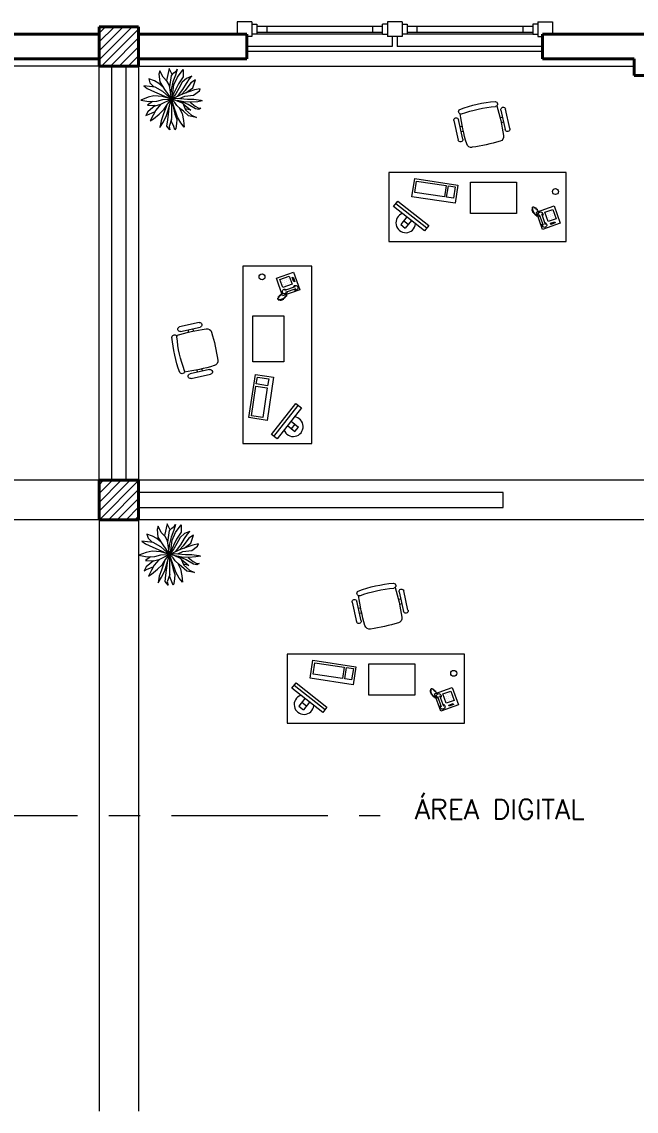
# Model space of a CAD drawing. Extents: x 952 to 1351, y -109 to 188.
# Drawn here: x 1173.25 to 1179.48, y 118.15 to 129.2 of the extents above; entities that cross this region are included whole.
import ezdxf

# ---------------------------------------------------------------- set-up
doc = ezdxf.new("R2010")
doc.units = 0
doc.header["$LTSCALE"] = 0.5
doc.linetypes.add('CENTER', pattern=[50.8, 31.75, -6.35, 6.35, -6.35])
doc.layers.get('0').update_dxf_attribs({"linetype": 'CONTINUOUS'})
for name, color, linetype, lineweight in [('Carpintería', 55, 'CONTINUOUS', 20), ('Detalles .05', 243, 'CONTINUOUS', 5), ('Detalles 01', 8, 'CONTINUOUS', 9), ('Equipamiento movil', 33, 'CONTINUOUS', 9), ('Muros corte', 7, 'CONTINUOUS', 40), ('Punta 02', 11, 'CONTINUOUS', 20), ('Tratamiento pisos', 251, 'CONTINUOUS', 9), ('Vidrios', 147, 'CONTINUOUS', 13)]:
    doc.layers.add(name, color=color, linetype=linetype, lineweight=lineweight)
doc.styles.add('Texto 2 mm', font='simplex.shx', dxfattribs={"height": 0.2})
pattern_1 = [(45, (127.78651, 46.86609), (-0.0449012806, 0.0449012806), [])]

# ---------------------------------------------------------------- blocks, each defined once
blk = doc.blocks.new('TELEFONO')
at = {"layer": 'Detalles .05'}
for p, q in [((0.139, 0.134), (-0.098, 0.134)), ((-0.098, 0.134), (-0.098, -0.099)), ((-0.071, 0.089), (-0.071, -0.055)), ((-0.043, 0.089), (-0.043, -0.055)), ((0.108, 0.063), (0, 0.063)), ((0, 0.063), (0, -0.063)), ((0.081, 0.108), (0.023, 0.108)), ((0.023, 0.108), (0.023, 0.094)), ((0.023, 0.094), (0.081, 0.094)), ((0.027, 0.041), (0.027, 0.041)), ((0.027, 0.014), (0.027, 0.014)), ((0.054, 0.041), (0.054, 0.041)), ((0.054, 0.014), (0.054, 0.014)), ((0.081, 0.094), (0.081, 0.108)), ((0.081, 0.041), (0.081, 0.041)), ((0.081, 0.014), (0.081, 0.014)), ((0.108, -0.063), (0.108, 0.063)), ((0.139, -0.099), (0.139, 0.134)), ((-0.129, -0.104), (-0.147, -0.11)), ((-0.129, -0.116), (-0.147, -0.121)), ((-0.129, -0.127), (-0.147, -0.133)), ((-0.124, -0.093), (-0.141, -0.098)), ((-0.118, -0.081), (-0.135, -0.087)), ((-0.112, -0.07), (-0.129, -0.075)), ((-0.106, -0.058), (-0.124, -0.064)), ((-0.101, -0.047), (-0.118, -0.052)), ((-0.098, -0.099), (0.139, -0.099)), ((-0.078, -0.133), (-0.095, -0.139)), ((-0.072, -0.121), (-0.089, -0.127)), ((-0.067, -0.083), (-0.078, -0.116)), ((0, -0.063), (0.108, -0.063)), ((0.027, -0.013), (0.027, -0.013)), ((0.027, -0.04), (0.027, -0.04)), ((0.054, -0.013), (0.054, -0.013)), ((0.054, -0.04), (0.054, -0.04)), ((0.081, -0.013), (0.081, -0.013)), ((0.081, -0.04), (0.081, -0.04)), ((-0.129, -0.139), (-0.147, -0.145)), ((-0.124, -0.15), (-0.141, -0.156)), ((-0.118, -0.162), (-0.135, -0.168)), ((-0.104, -0.17), (-0.122, -0.176)), ((-0.089, -0.156), (-0.106, -0.162)), ((-0.083, -0.145), (-0.101, -0.15))]:
    blk.add_line(p, q, dxfattribs=at)
for centre, start, end in [((-0.057, 0.089), 298.4915, 241.5085), ((-0.057, -0.055), 118.4915, 61.5085)]:
    blk.add_arc(centre, 0.0302, start, end, dxfattribs=at)
blk = doc.blocks.new('RECTANG')
for p, q in [((1, 1), (0, 1)), ((0, 1), (0, 0)), ((1, 0), (1, 1)), ((0, 0), (1, 0))]:
    blk.add_line(p, q)
blk = doc.blocks.new('KEYBOARD', base_point=(60, 294))
for p, xscale, yscale, zscale in [((60, 294), 19, 8, 19), ((61, 295), 13, 5, 13), ((75, 295), 3, 5, 3)]:
    blk.add_blockref('RECTANG', p, dxfattribs=dict(xscale=xscale, yscale=yscale, zscale=zscale))
blk = doc.blocks.new('Silla 1')
at = {"layer": 'Equipamiento movil'}
for p, q in [((-0.113, 0.266), (0.03, 0.409)), ((0.064, 0.375), (-0.079, 0.232)), ((-0.025, 0.286), (-0.009, 0.269)), ((0.01, 0.321), (0.027, 0.305)), ((0.232, -0.079), (0.375, 0.064)), ((0.409, 0.03), (0.266, -0.113)), ((0.305, 0.027), (0.321, 0.01)), ((0.269, -0.009), (0.286, -0.025))]:
    blk.add_line(p, q, dxfattribs=at)
for centre, radius, start, end in [((1.406, -1.127), 1.988, 130.2245, 139.1817), ((0.047, 0.392), 0.0242, 315, 135), ((0.147, 0.396), 0.0255, 61.3631, 224.3749), ((-0.654, -0.654), 1.296, 37.1584, 52.8416), ((-0.651, -0.651), 1.342, 37.131, 52.869), ((-0.096, 0.249), 0.0242, 135, 315), ((-0.061, 0.139), 0.0505, 139.1817, 220.8183), ((-1.127, 1.406), 1.988, 310.8183, 319.7755), ((0.396, 0.147), 0.0255, 225.6251, 28.6369), ((1.406, 1.406), 1.988, 220.8183, 229.1817), ((0.392, 0.047), 0.0242, 315, 135), ((0.139, -0.061), 0.0505, 229.1817, 310.8183), ((0.249, -0.096), 0.0242, 135, 315)]:
    blk.add_arc(centre, radius, start, end, dxfattribs=at)
blk = doc.blocks.new('Treei')
for p, q in [((-2.15, 4.1), (-3.71, 4.62)), ((-3.71, 4.62), (-3.16, 3.73)), ((-1.6, 5.41), (-2.01, 5.58)), ((-2.01, 5.58), (-1.8, 4.47)), ((-1.8, 4.47), (-1.02, 2.25)), ((-0.75, 4.27), (-1.6, 5.41)), ((-0.56, 2.57), (-0.75, 4.27)), ((0.01, 4.32), (0.22, 5.68)), ((0.06, 3.09), (0.01, 4.32)), ((0.22, 5.68), (0.34, 5.97)), ((0.34, 5.97), (0.52, 5.11)), ((0.52, 5.11), (0.61, 3.71)), ((0.61, 3.58), (1.42, 4.57)), ((1.92, 4.62), (1.05, 3.19)), ((1.42, 4.57), (1.81, 5.28)), ((1.81, 5.28), (1.78, 5.7)), ((1.78, 5.7), (2.06, 5.28)), ((2.06, 5.28), (1.92, 4.62)), ((3.12, 3.85), (3.58, 4.84)), ((3.58, 4.84), (3.3, 3.31)), ((-5.76, 2.23), (-4.31, 2.25)), ((-4.26, 1.14), (-5.76, 2.23)), ((-3.94, 3.46), (-4.45, 3.93)), ((-4.45, 3.93), (-4.03, 2.89)), ((-4.31, 2.25), (-2.93, 1.32)), ((-4.03, 2.89), (-3.28, 2.03)), ((-3.05, 2.89), (-3.94, 3.46)), ((-3.16, 3.73), (-1.67, 2.62)), ((-1.83, 2.15), (-3.05, 2.89)), ((-1.21, 2.79), (-2.15, 4.1)), ((-0.51, 1.14), (-1.83, 2.15)), ((-1.67, 2.62), (-0.88, 1.91)), ((-1.02, 2.25), (0.03, -0.03)), ((-0.11, 1.56), (-0.56, 2.57)), ((-0.17, 1), (0.06, 3.09)), ((0.2, 0.77), (0.8, 2.18)), ((0.57, 2.38), (0.31, 1.05)), ((1.05, 3.19), (0.44, 1.74)), ((0.61, 3.71), (0.57, 2.38)), ((0.8, 2.18), (2.11, 2.72)), ((0.96, 2.25), (2.2, 3.73)), ((2.2, 3.73), (1.92, 2.62)), ((2.36, 2.28), (1.99, 1.81)), ((2.11, 2.72), (3.12, 3.85)), ((3.3, 3.31), (2.36, 2.28)), ((2.82, 2.08), (4.22, 2.33)), ((4.22, 2.33), (5.46, 2.47)), ((5.46, 2.47), (4.64, 1.81)), ((-4.76, 0.09), (-5.92, -0.48)), ((-5.51, 0.92), (-5.8, 1.09)), ((-5.8, 1.09), (-4.68, 0.77)), ((-5.12, 0.4), (-5.51, 0.92)), ((-4.61, -0.04), (-5.12, 0.4)), ((-4.68, 0.77), (-3.34, 0.26)), ((-2.77, 0.45), (-4.26, 1.14)), ((-3.34, 0.26), (-1.78, -0.09)), ((-3.28, 2.03), (-2.08, 1.39)), ((-2.93, 1.32), (-0.51, 0.11)), ((-0.77, 0.18), (-2.77, 0.45)), ((-2.08, 1.39), (-1.04, 0.82)), ((-1.04, 0.82), (0.03, -0.03)), ((0.03, -0.03), (-0.77, 0.18)), ((0.03, -0.03), (-0.17, 1)), ((0.03, -0.03), (0.2, 0.77)), ((2.04, 0.65), (0.03, -0.03)), ((0.7, 0.63), (0.03, -0.03)), ((0.03, -0.03), (2.96, 0.63)), ((1.85, 0.03), (0.03, -0.03)), ((1.28, 1.02), (0.7, 0.63)), ((1.99, 1.81), (1.28, 1.02)), ((1.69, 1.48), (2.82, 2.08)), ((3.28, 0.01), (1.85, 0.03)), ((2.73, 0.9), (2.04, 0.65)), ((3.51, 1.17), (2.73, 0.9)), ((2.96, 0.63), (3.97, 1)), ((4.41, -0.01), (3.28, 0.01)), ((4.64, 1.81), (3.51, 1.17)), ((3.97, 1), (4.77, 0.95)), ((5.39, 0.4), (4.41, -0.01)), ((4.77, 0.95), (5.72, 0.8)), ((6.02, 0.65), (5.39, 0.4)), ((5.72, 0.8), (6.02, 0.65)), ((-5.92, -0.48), (-3.64, -1.03)), ((-4.26, -1.67), (-5.51, -2.28)), ((-2.36, -0.36), (-4.61, -0.04)), ((-3.44, -0.9), (-4.26, -1.67)), ((-2.65, -0.43), (-3.44, -0.9)), ((-3.37, -2.31), (-1.83, -1.37)), ((-2.28, -1.64), (-3.05, -2.53)), ((-1.34, -0.24), (-2.65, -0.43)), ((-1.46, -1.72), (-2.33, -3.24)), ((-1.83, -1.37), (0.03, -0.03)), ((-1.78, -0.09), (-0.95, -0.18)), ((0.03, -0.03), (-1.46, -1.72)), ((-1.39, -3.32), (0.03, -0.03)), ((0.03, -0.03), (-1.34, -0.24)), ((-0.47, -1.76), (-0.63, -3.46)), ((0.03, -0.03), (-0.47, -1.76)), ((0.11, -1.72), (0.03, -0.03)), ((0.03, -0.03), (1.07, -2.16)), ((1, -0.83), (0.03, -0.03)), ((3.21, -0.98), (0.03, -0.03)), ((0.45, -2.92), (0.11, -1.72)), ((1.97, -1.44), (1, -0.83)), ((1.3, -3.19), (1.03, -2.11)), ((4.06, -0.75), (1.24, -0.39)), ((1.31, -1.02), (3.1, -1.64)), ((2.93, -2.41), (1.97, -1.44)), ((3.1, -1.64), (4.24, -2.04)), ((4.47, -1.62), (3.21, -0.98)), ((3.92, 0), (5.37, -0.51)), ((5.3, -0.93), (4.06, -0.75)), ((4.24, -2.04), (5.56, -2.28)), ((5.56, -2.28), (4.47, -1.62)), ((6.02, -0.34), (5.3, -0.93)), ((5.37, -0.51), (6.02, -0.34)), ((-5.51, -2.28), (-4.86, -2.48)), ((-4.86, -2.48), (-3.37, -2.31)), ((-3.55, -3.37), (-3.92, -4.48)), ((-3.05, -2.53), (-3.55, -3.37)), ((-3.16, -4.25), (-2.38, -3.46)), ((-2.33, -3.24), (-2.56, -5.44)), ((-2.06, -4.77), (-1.39, -3.32)), ((-0.63, -3.46), (-0.35, -4.6)), ((0.5, -4.43), (0.45, -2.92)), ((0.5, -3.74), (1.19, -4.72)), ((1.07, -2.16), (2.15, -3.07)), ((1.19, -4.72), (1.28, -3.19)), ((1.28, -3.19), (2.47, -4.62)), ((2.15, -3.07), (3.12, -3.59)), ((2.93, -4.4), (2.43, -3.22)), ((3.85, -3.54), (2.93, -2.41)), ((3.12, -3.59), (4.27, -4.18)), ((4.27, -4.18), (3.85, -3.54)), ((-3.92, -4.48), (-3.16, -4.25)), ((-2.56, -5.44), (-2.06, -4.77)), ((-0.35, -4.6), (0.2, -6.03)), ((0.2, -6.03), (0.5, -4.43)), ((2.47, -4.62), (3.23, -5.02)), ((3.23, -5.02), (2.93, -4.4))]:
    blk.add_line(p, q)

msp = doc.modelspace()

# ---------------------------------------------------------------- hatches: boundary and pattern name
at = {"layer": 'Detalles 01'}
h = msp.add_hatch(dxfattribs=at)
h.set_pattern_fill('ANSI31,_O', color=256, scale=0.02)
h.set_pattern_definition(pattern_1)
h.paths.add_polyline_path([(1174.432, 128.746), (1174.432, 129.146), (1174.032, 129.146), (1174.032, 128.746)])
h = msp.add_hatch(dxfattribs=at)
h.set_pattern_fill('ANSI31,_O', color=256, scale=0.02)
h.set_pattern_definition(pattern_1)
h.paths.add_polyline_path([(1174.032, 124.146), (1174.432, 124.146), (1174.432, 124.546), (1174.032, 124.546)])

# ---------------------------------------------------------------- linework, layer by layer
at = {"layer": 'Carpintería'}
for p, q in [((1175.582, 129.196), (1175.432, 129.196)), ((1175.432, 129.196), (1175.432, 129.071)), ((1175.582, 129.196), (1175.582, 129.046)), ((1177.107, 129.196), (1176.957, 129.196)), ((1176.957, 129.196), (1176.957, 129.046)), ((1177.107, 129.196), (1177.107, 129.046)), ((1178.482, 129.196), (1178.482, 129.046)), ((1178.482, 129.196), (1178.632, 129.196)), ((1178.632, 129.196), (1178.632, 129.071)), ((1175.582, 129.171), (1175.632, 129.171)), ((1175.632, 129.071), (1175.582, 129.071)), ((1175.632, 129.171), (1175.632, 129.071)), ((1175.632, 129.151), (1176.907, 129.151)), ((1175.632, 129.091), (1176.907, 129.091)), ((1175.732, 129.151), (1175.732, 129.091)), ((1176.807, 129.151), (1176.807, 129.091)), ((1176.957, 129.171), (1176.907, 129.171)), ((1176.907, 129.071), (1176.907, 129.171)), ((1176.907, 129.071), (1176.957, 129.071)), ((1177.107, 129.171), (1177.157, 129.171)), ((1177.157, 129.071), (1177.107, 129.071)), ((1177.157, 129.171), (1177.157, 129.071)), ((1177.157, 129.151), (1178.432, 129.151)), ((1177.157, 129.091), (1178.432, 129.091)), ((1177.257, 129.151), (1177.257, 129.091)), ((1178.332, 129.151), (1178.332, 129.091)), ((1178.432, 129.171), (1178.432, 129.071)), ((1178.482, 129.171), (1178.432, 129.171)), ((1178.432, 129.071), (1178.482, 129.071)), ((1175.582, 129.046), (1175.532, 129.046)), ((1177.107, 129.046), (1176.957, 129.046)), ((1178.482, 129.046), (1178.532, 129.046))]:
    msp.add_line(p, q, dxfattribs=at)
at = {"layer": 'Detalles 01'}
for p, q in [((1176.907, 129.071), (1175.632, 129.071)), ((1178.432, 129.071), (1177.157, 129.071)), ((1177.007, 129.046), (1177.007, 128.946)), ((1177.057, 129.046), (1177.057, 128.946)), ((1177.007, 128.946), (1175.532, 128.946)), ((1178.532, 128.896), (1175.532, 128.896)), ((1178.532, 128.946), (1177.057, 128.946))]:
    msp.add_line(p, q, dxfattribs=at)
at = {"layer": 'Detalles 01', "linetype": 'CENTER', "ltscale": 0.1}
msp.add_line((1167.145, 121.146), (1176.885, 121.146), dxfattribs=at)
at = {"layer": 'Equipamiento movil'}
for p, q in [((1178.771, 127.667), (1176.971, 127.667)), ((1176.971, 127.667), (1176.971, 126.967)), ((1178.771, 126.967), (1178.771, 127.667)), ((1177.801, 127.252), (1177.801, 127.568)), ((1177.801, 127.568), (1178.267, 127.568)), ((1178.267, 127.568), (1178.267, 127.252)), ((1177.019, 127.322), (1177.062, 127.377)), ((1177.334, 127.075), (1177.019, 127.322)), ((1177.044, 127.354), (1177.358, 127.106)), ((1177.062, 127.377), (1177.377, 127.13)), ((1177.153, 127.217), (1177.092, 127.14)), ((1178.267, 127.252), (1177.801, 127.252)), ((1177.092, 127.14), (1177.139, 127.103)), ((1177.169, 127.141), (1177.122, 127.178)), ((1177.2, 127.18), (1177.139, 127.103)), ((1177.377, 127.13), (1177.334, 127.075)), ((1176.971, 126.967), (1178.771, 126.967)), ((1176.191, 126.718), (1175.491, 126.718)), ((1175.491, 126.718), (1175.491, 124.918)), ((1176.191, 124.918), (1176.191, 126.718)), ((1175.59, 125.748), (1175.59, 126.213)), ((1175.59, 126.213), (1175.907, 126.213)), ((1175.907, 126.213), (1175.907, 125.748)), ((1175.907, 125.748), (1175.59, 125.748)), ((1175.782, 125.009), (1176.029, 125.324)), ((1176.029, 125.324), (1176.084, 125.28)), ((1175.805, 124.991), (1176.053, 125.305)), ((1176.084, 125.28), (1175.837, 124.966)), ((1175.942, 125.1), (1176.019, 125.039)), ((1175.979, 125.147), (1176.056, 125.086)), ((1176.018, 125.116), (1175.981, 125.069)), ((1176.019, 125.039), (1176.056, 125.086)), ((1175.837, 124.966), (1175.782, 125.009)), ((1175.491, 124.918), (1176.191, 124.918)), ((1177.739, 122.782), (1175.939, 122.782)), ((1175.939, 122.782), (1175.939, 122.082)), ((1177.739, 122.082), (1177.739, 122.782)), ((1176.768, 122.367), (1176.768, 122.683)), ((1176.768, 122.683), (1177.234, 122.683)), ((1177.234, 122.683), (1177.234, 122.367)), ((1175.987, 122.437), (1176.03, 122.492)), ((1176.301, 122.19), (1175.987, 122.437)), ((1176.012, 122.468), (1176.326, 122.221)), ((1176.03, 122.492), (1176.344, 122.245)), ((1176.12, 122.332), (1176.06, 122.255)), ((1177.234, 122.367), (1176.768, 122.367)), ((1176.06, 122.255), (1176.107, 122.217)), ((1176.137, 122.255), (1176.089, 122.292)), ((1176.168, 122.295), (1176.107, 122.217)), ((1176.344, 122.245), (1176.301, 122.19)), ((1175.939, 122.082), (1177.739, 122.082))]:
    msp.add_line(p, q, dxfattribs=at)
for centre in [(1178.662, 127.474), (1175.685, 126.609), (1177.63, 122.588)]:
    msp.add_circle(centre, 0.03, dxfattribs=at)
for centre, start, end in [((1177.143, 127.157), 109.6916, 353.9196), ((1176.002, 125.09), 199.6916, 83.9196), ((1176.111, 122.271), 109.6916, 353.9196)]:
    msp.add_arc(centre, 0.1, start, end, dxfattribs=at)
at = {"layer": 'Muros corte'}
for p, q in [((1174.032, 129.071), (1172.982, 129.071)), ((1174.432, 129.146), (1174.032, 129.146)), ((1174.032, 129.146), (1174.032, 128.746)), ((1174.432, 129.146), (1174.432, 128.746)), ((1175.532, 129.071), (1174.432, 129.071)), ((1175.532, 129.071), (1175.532, 128.821)), ((1179.632, 129.071), (1178.532, 129.071)), ((1178.532, 129.071), (1178.532, 128.821)), ((1174.032, 128.821), (1172.982, 128.821)), ((1174.432, 128.746), (1174.032, 128.746)), ((1175.532, 128.821), (1174.432, 128.821)), ((1179.462, 128.821), (1178.532, 128.821)), ((1179.462, 128.651), (1179.462, 128.821)), ((1180.202, 128.651), (1179.462, 128.651)), ((1174.432, 124.546), (1174.032, 124.546)), ((1174.032, 124.146), (1174.032, 124.546)), ((1174.432, 124.146), (1174.432, 124.546)), ((1174.432, 124.146), (1174.032, 124.146))]:
    msp.add_line(p, q, dxfattribs=at)
at = {"layer": 'Tratamiento pisos'}
for p, q in [((1174.032, 128.746), (1169.102, 128.746)), ((1174.032, 124.546), (1174.032, 128.746)), ((1174.432, 128.746), (1179.462, 128.746)), ((1174.432, 128.746), (1174.432, 124.546)), ((1174.032, 124.546), (1170.532, 124.546)), ((1179.632, 124.546), (1174.432, 124.546)), ((1174.032, 124.146), (1171.557, 124.146)), ((1174.032, 124.146), (1174.032, 118.146)), ((1174.432, 124.146), (1174.432, 118.146)), ((1179.632, 124.146), (1174.432, 124.146))]:
    msp.add_line(p, q, dxfattribs=at)
at = {"layer": 'Vidrios', "color": 7}
for p, q in [((1174.157, 128.746), (1174.157, 124.546)), ((1174.307, 124.546), (1174.307, 128.746)), ((1178.132, 124.421), (1174.432, 124.421)), ((1178.132, 124.271), (1178.132, 124.421)), ((1174.432, 124.271), (1178.132, 124.271))]:
    msp.add_line(p, q, dxfattribs=at)

# ---------------------------------------------------------------- block references
at = {"layer": 'Detalles .05'}
for name, p, xscale, yscale, zscale, rotation in [('Treei', (1174.768, 128.413), 0.05201508312000002, 0.05201508312000002, 0.05201508312000002, 270), ('TELEFONO', (1178.57, 127.217), -0.8, 0.8, 0.8, 199.5246331456692), ('TELEFONO', (1175.942, 126.517), -0.8, 0.8, 0.8, 289.5246331456692), ('Treei', (1174.749, 123.795), 0.05201508312000002, 0.05201508312000002, 0.05201508312000002, 270), ('TELEFONO', (1177.537, 122.331), -0.8, 0.8, 0.8, 199.5246331456692)]:
    msp.add_blockref(name, p, dxfattribs=dict(at, xscale=xscale, yscale=yscale, zscale=zscale, rotation=rotation))
at = {"layer": 'Equipamiento movil', "xscale": -1}
for p, rotation in [((1177.96, 127.949), 327.5460991057164), ((1175.21, 125.907), 57.54609910571637), ((1176.928, 123.063), 327.5460991057164)]:
    msp.add_blockref('Silla 1', p, dxfattribs=dict(at, rotation=rotation))
at = {"layer": 'Equipamiento movil', "xscale": -0.02326153846132684, "yscale": 0.02326153846151868, "zscale": 0.02326153846153847}
for p, rotation in [((1177.234, 127.606), 171.4219653329422), ((1175.552, 125.181), 261.4219653329422), ((1176.201, 122.721), 171.4219653329422)]:
    msp.add_blockref('KEYBOARD', p, dxfattribs=dict(at, rotation=rotation))

# ---------------------------------------------------------------- texts
at = {"layer": 'Punta 02', "insert": (1178.096, 121.309), "char_height": 0.2, "width": 3.4472, "attachment_point": 2, "style": 'Texto 2 mm'}
msp.add_mtext('ÁREA DIGITAL', dxfattribs=at)

doc.saveas('drawing.dxf')
